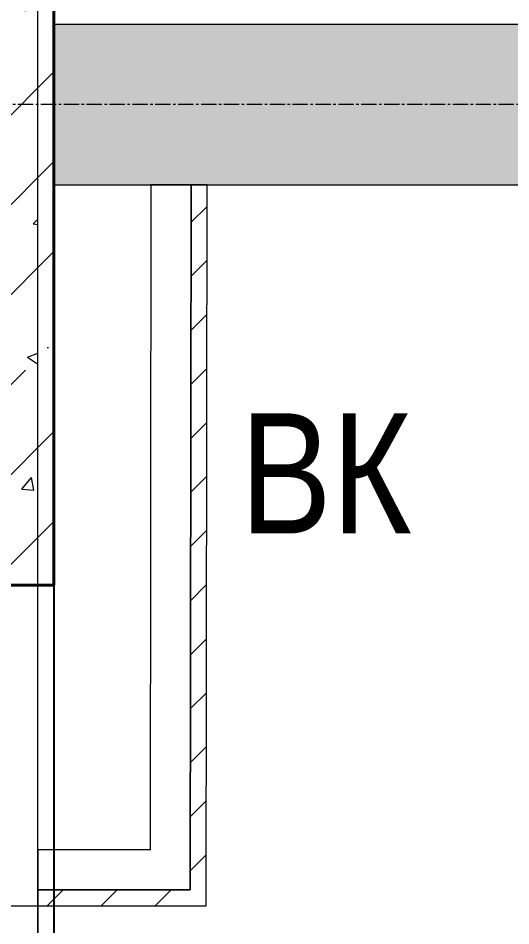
# Model space of a CAD drawing. Header units: millimetres. Extents: x -231292 to 573618, y -153144 to 564035.
# Drawn here: x 8959 to 9574, y -127370 to -126237 of the extents above; entities that cross this region are included whole.
import ezdxf

# ---------------------------------------------------------------- set-up
doc = ezdxf.new("R2010")
doc.units = ezdxf.units.MM
doc.linetypes.add('CENTER2', pattern=[28.575, 19.05, -3.175, 3.175, -3.175])
doc.linetypes.add('HIDDEN2', pattern=[4.7625, 3.175, -1.5875])
doc.layers.get('0').update_dxf_attribs({"color": 250})
for name, color, linetype, lineweight in [('A-Wall_Материал_Газоблок_Контур', 250, 'Continuous', 0), ('АР_Колонны', 250, 'Continuous', 35), ('АР_Окна', 250, 'Continuous', 5), ('АР_Стены ГКЛ', 250, 'Continuous', 15), ('АР_Стены ЖБ', 250, 'Continuous', 35), ('АР_Стены ПЕНОблок', 250, 'Continuous', 20), ('АР_Штриховка', 250, 'Continuous', 0), ('ВК_Шахты', 5, 'Continuous', 9), ('РД_Оси_100', 250, 'Continuous', 0)]:
    doc.layers.add(name, color=color, linetype=linetype, lineweight=lineweight)
doc.styles.add('style1', font='ARIALN.TTF')

# ---------------------------------------------------------------- blocks, each defined once
blk = doc.blocks.new('оси_рен')
at = {"layer": 'РД_Оси_100', "color": 251, "linetype": 'CENTER2', "true_color": 0x636466}
blk.add_line((1225207.916, 158413.25), (1189697.958, 158413.25), dxfattribs=at)

msp = doc.modelspace()

# ---------------------------------------------------------------- hatches: boundary and pattern name
at = {"layer": 'АР_Стены ГКЛ', "linetype": 'Continuous', "lineweight": 0, "true_color": 0x000000}
h = msp.add_hatch(dxfattribs=at)
h.set_pattern_fill('ANSI31', color=18, scale=15, angle=-360, style=0)
h.set_pattern_definition([(45, (8883.46, -162345.283), (-33.67596, 33.67596), [])])
h.paths.add_polyline_path([(9194.626, -126445.379), (9174.626, -126445.352), (9173.416, -127325.331), (9193.389, -127345.336)], flags=0)
h = msp.add_hatch(dxfattribs=at)
h.set_pattern_fill('ANSI31', color=18, scale=15, style=0)
h.set_pattern_definition([(45, (8883.46, -162345.283), (-33.67596, 33.67596), [])])
h.paths.add_polyline_path([(9193.389, -127345.336), (9173.416, -127325.331), (8983.445, -127325.283), (8983.44, -127345.283)], flags=0)
at = {"layer": 'АР_Штриховка', "linetype": 'Continuous', "lineweight": 5, "true_color": 0x000000}
h = msp.add_hatch(dxfattribs=at)
h.set_pattern_fill('ANSI35', color=18, scale=25, style=0)
h.set_pattern_definition([(45, (8883.46, -162345.28), (-112.2532, 112.2532), []), (45, (8995.71, -162345.28), (-112.2532, 112.2532), [198.4375, -39.6875, 0, -39.6875])])
h.paths.add_polyline_path([(8783.458, -126945.283), (9003.458, -126945.283), (9003.458, -125745.283), (8783.458, -125745.283)], flags=0)
at = {"layer": 'АР_Штриховка', "linetype": 'Continuous', "lineweight": 0, "true_color": 0x000000}
h = msp.add_hatch(dxfattribs=at)
h.set_pattern_fill('AR-CONC', color=18, angle=45, style=0)
h.set_pattern_definition([(95, (8883.46, -162345.28), (140.09465, 117.5534), [19.05, -209.55]), (40, (8883.46, -162345.28), (-160.0185, 110.1767), [15.24, -167.6406]), (145.45144, (8895.13, -162335.49), (-19.9238, 227.7301), [16.19, -178.0902]), (91.1842, (8847.54, -162309.36), (221.4102, 161.9534), [28.575, -314.325]), (141.63556, (8866, -162295.87), (-7.0866, 342.8268), [24.285, -267.1356]), (36.18415, (8847.54, -162309.36), (-7.0866, 342.8268), [22.86, -251.4597]), (66, (8874.48, -162300.38), (179.52, 34.89515), [19.05, -209.55]), (11, (8874.48, -162300.38), (-86.5399, 173.9412), [15.24, -167.64]), (116.45145, (8889.44, -162297.47), (92.98005, 208.83634), [16.19, -178.0899]), (82.5, (8883.46, -162345.28), (-57.60547, 61.97341), [0, -165.608, 0, -170.18, 0, -168.275]), (52.5, (8883.46, -162345.28), (-23.58973, 118.087), [0, -97.028, 0, -161.798, 0, -64.135]), (12.5, (8843.406, -162385.335), (99.92786, 91.8262), [0, -63.5, 0, -198.12, 0, -262.89]), (2.5, (8825.45, -162403.3), (86.7639, 122.7224), [0, -82.55, 0, -131.572, 0, -186.69])])
h.paths.add_polyline_path([(9003.458, -126245.283), (9003.458, -126445.283), (16573.458, -126445.283), (16573.458, -126245.283)], flags=0)

# ---------------------------------------------------------------- linework, layer by layer
msp.add_lwpolyline([(16573.458, -98570.283), (9003.458, -98570.283), (9003.458, -135535.288), (16573.458, -135535.288)], close=True)
at = {"layer": 'A-Wall_Материал_Газоблок_Контур', "color": 18, "linetype": 'Continuous', "lineweight": 0, "true_color": 0x000000}
msp.add_line((8983.458, -128545.283), (8983.458, -127345.283), dxfattribs=at)
at = {"layer": 'АР_Колонны', "color": 18, "linetype": 'HIDDEN2', "lineweight": 25, "true_color": 0x000000}
for p, q in [((9003.458, -125745.283), (9003.458, -126945.283)), ((9003.458, -126945.283), (8783.458, -126945.283))]:
    msp.add_line(p, q, dxfattribs=at)
at = {"layer": 'АР_Колонны', "color": 18, "linetype": 'Continuous', "lineweight": 30, "true_color": 0x000000}
for p, q in [((9003.458, -126945.283), (9003.458, -125745.283)), ((8783.458, -126945.283), (9003.458, -126945.283))]:
    msp.add_line(p, q, dxfattribs=at)
at = {"layer": 'АР_Окна', "color": 18, "linetype": 'Continuous', "lineweight": 5, "true_color": 0x000000}
msp.add_line((8983.458, -127345.283), (8983.458, -128545.283), dxfattribs=at)
at = {"layer": 'АР_Стены ГКЛ', "color": 18, "linetype": 'Continuous', "lineweight": 5, "true_color": 0x000000}
for p, q in [((9124.627, -126445.283), (9123.485, -127275.319)), ((9174.626, -126445.352), (9124.627, -126445.283)), ((9173.416, -127325.331), (9174.626, -126445.352)), ((9174.626, -126445.352), (9173.416, -127325.331)), ((9194.626, -126445.379), (9174.626, -126445.352)), ((9193.389, -127345.336), (9194.626, -126445.379)), ((8983.458, -127275.283), (8983.445, -127325.283)), ((9123.485, -127275.319), (8983.458, -127275.283)), ((8983.445, -127325.283), (8983.44, -127345.283)), ((8983.445, -127325.283), (9173.416, -127325.331)), ((9173.416, -127325.331), (8983.445, -127325.283)), ((8983.44, -127345.283), (9193.389, -127345.336))]:
    msp.add_line(p, q, dxfattribs=at)
at = {"layer": 'АР_Стены ЖБ', "color": 18, "linetype": 'Continuous', "lineweight": 40, "true_color": 0x000000}
for p, q in [((9003.458, -126945.283), (9003.458, -125745.283)), ((8783.458, -126945.283), (9003.458, -126945.283))]:
    msp.add_line(p, q, dxfattribs=at)
at = {"layer": 'АР_Стены ПЕНОблок', "color": 18, "linetype": 'Continuous', "lineweight": 20, "true_color": 0x000000}
for p, q in [((8983.458, -127345.283), (8983.458, -125545.283)), ((9003.458, -126245.283), (9003.458, -126445.283)), ((16573.458, -126245.283), (9003.458, -126245.283)), ((9003.458, -126445.283), (16573.458, -126445.283)), ((8783.458, -127345.283), (8983.458, -127345.283))]:
    msp.add_line(p, q, dxfattribs=at)
at = {"layer": 'АР_Штриховка', "color": 18, "linetype": 'Continuous', "lineweight": 0, "true_color": 0x000000}
for p, q in [((8977.684, -126494.135), (8983.458, -126488.118)), ((8977.701, -126494.17), (8983.458, -126495.062)), ((8970.268, -126660.489), (8983.458, -126655.425)), ((8970.257, -126660.512), (8982.892, -126669.034)), ((8982.895, -126669.035), (8983.458, -126667.358)), ((8963.284, -126825.285), (8975.529, -126810.692)), ((8978.551, -126826.598), (8975.614, -126810.677)), ((8963.284, -126825.286), (8978.466, -126826.614))]:
    msp.add_line(p, q, dxfattribs=at)

# ---------------------------------------------------------------- block references
at = {"rotation": 359.999868838025}
msp.add_blockref('оси_рен', (-1186769.82, -284755.728), dxfattribs=at)

# ---------------------------------------------------------------- texts
at = {"layer": 'ВК_Шахты', "color": 18, "lineweight": 50, "true_color": 0x000000, "style": 'style1'}
msp.add_text('ВК', height=150, dxfattribs=at).set_placement((9235.68, -126880.591))

doc.saveas('drawing.dxf')
